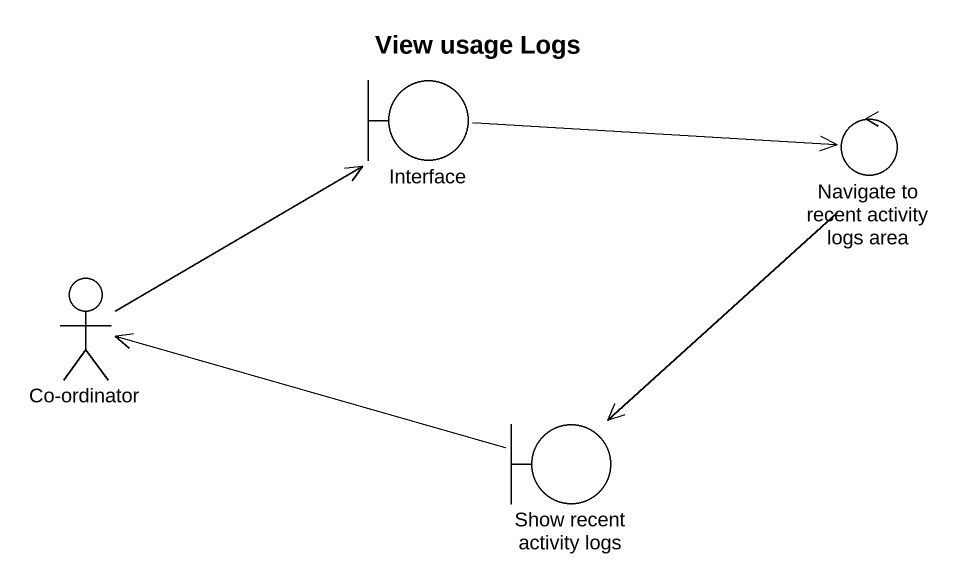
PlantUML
@startuml
title View usage Logs
boundary "Interface" as Interface_
control "Navigate to recent activity logs area" as Navigate_to_recent_activity
actor "Co-ordinator" as Co_ordinator
boundary "Show recent activity logs" as Show_recent_activity_logs
Interface_ -right-> Navigate_to_recent_activity
Navigate_to_recent_activity --> Show_recent_activity_logs
Co_ordinator -up-> Interface_
Show_recent_activity_logs -left-> Co_ordinator
@enduml
